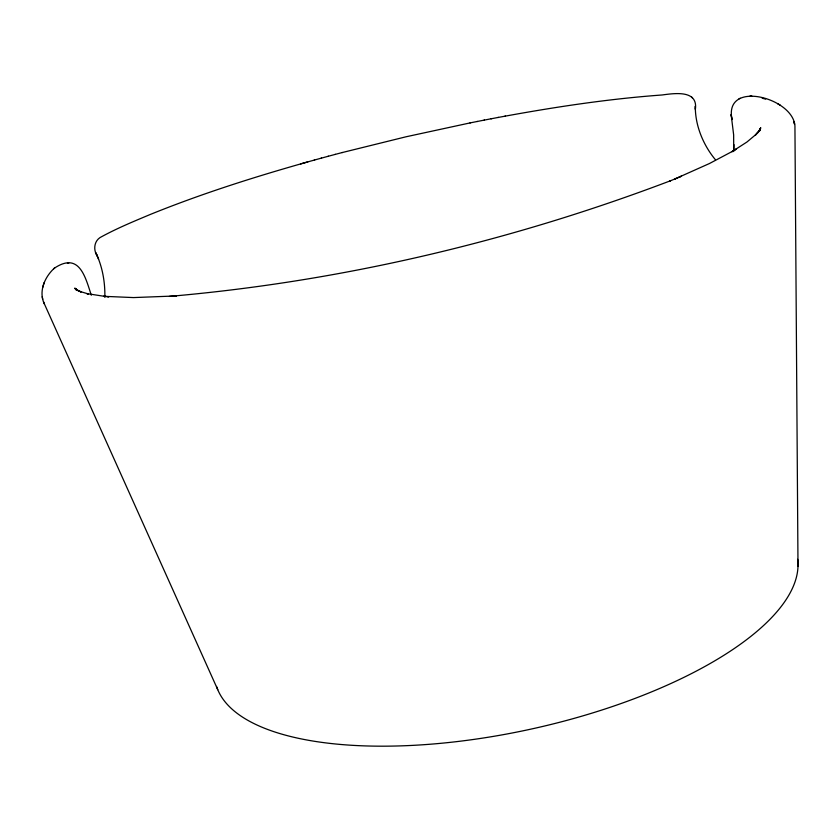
<?xml version="1.0" encoding="UTF-8"?>
<svg xmlns="http://www.w3.org/2000/svg" width="840" height="840" viewBox="0 0 840 840"><rect width="100%" height="100%" fill="white"/><g stroke="black" fill="none" stroke-linecap="round" stroke-linejoin="round"><path stroke-width="1.26" d="M104.843 297.37C105.189 282.125 102.438 266.679 95.876 252.861L97.367 256.147C93.272 250.383 93.86 241.668 99.992 237.594C116.235 228.596 133.497 221.498 150.612 214.326C204.047 192.696 259.151 175.445 314.643 159.978M798 566.286L794.945 127.848C796.204 98.364 723.419 78.435 732.018 119.564L731.136 114.523L733.646 134.852L733.708 151.557M733.835 149.436L733.94 144.585M760.043 130.599L760.715 127.68L759.486 130.567L760.379 128.877L755.286 135.251L758.048 132.384L756.893 133.581M760.095 129.875L760.2 128.74M91.298 295.239C85.186 276.36 79.107 251.654 54.338 268.202C44.741 276.917 38.241 291.606 44.457 304.07L217.76 689.682M42.588 287.721L44.226 282.502M756.431 134.064L746.949 142.013L731.892 151.725L736.512 148.964L735.242 149.73M54.873 267.75L53.655 268.779M733.142 150.98L709.496 163.506L674.993 178.92L681.419 176.243L680.348 176.684M676.043 178.49L669.501 181.178L670.53 180.747C509.954 241.71 340.62 281.526 169.449 296.394M739.022 98.763L740.271 98.27M307.818 161.889L300.594 163.926M314.276 160.083L321.52 158.088M342.09 152.586L406.035 136.784L470.327 122.861M321.174 158.183L328.43 156.219M328.115 156.303L335.37 154.361M335.087 154.434L342.342 152.513M470.012 122.924L477.393 121.454M477.057 121.517L484.439 120.067M484.071 120.141L491.463 118.713M504.945 116.193C556.941 106.701 609.315 98.816 662.057 94.983C673.943 93.419 698.25 89.502 695.373 109.389L695.331 106.176C695.037 125.633 703.5 145.435 715.418 159.726M491.054 118.797L498.445 117.39M498.015 117.474L505.407 116.109M67.42 263.309L68.775 263.172M175.319 296.006L176.463 295.932L133.487 297.581L103.561 296.3L108.874 296.772L107.363 296.635M105.084 296.436L86.835 293.601L88.431 293.979L79.59 291.344L81.186 291.942L76.114 289.569L74.77 288.099L77.112 290.451L75.358 288.54L76.545 290.136L75.883 289.139M762.185 98.207L765.629 99.12M77.658 290.399L79.422 291.354L75.243 288.792L76.808 289.979L75.716 289.055M780.255 105.168L777.683 103.74M691.708 97.146L692.486 97.933M43.48 301.739L44.457 304.07M98.585 259.214L97.314 256.084M42.231 296.751L42.724 299.271M797.675 559.293A297.623 112.938 -12.3 0 1 530.807 729.151A297.623 112.938 -12.3 0 1 216.552 686.417M759.581 130.347L758.425 131.933L759.581 130.347M751.79 96.201L750.12 96.159L751.79 96.201M794.546 124.194L793.947 121.674L794.546 124.194"/></g></svg>
